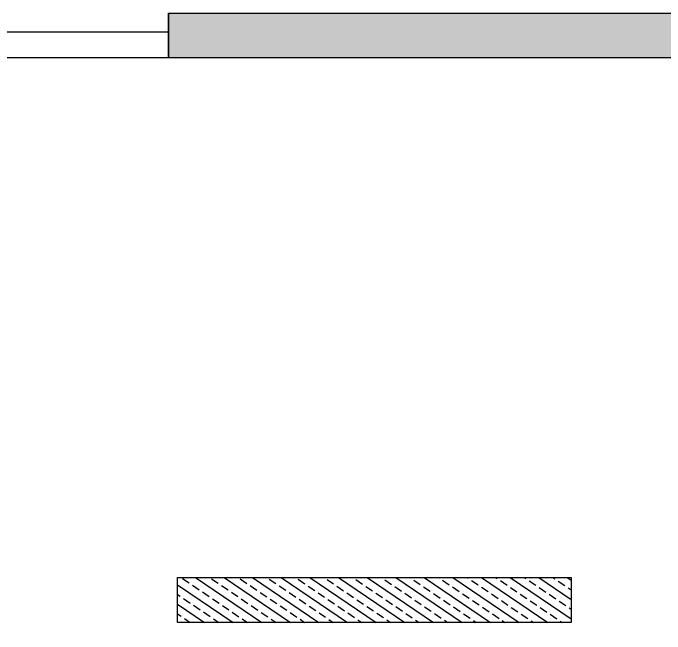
# Model space of a CAD drawing. Header units: centimetres. Extents: x 4942 to 11683, y -41622 to -36787.
# Drawn here: x 6030 to 6538, y -38206 to -37722 of the extents above; entities that cross this region are included whole.
import ezdxf

# ---------------------------------------------------------------- set-up
doc = ezdxf.new("R2010")
doc.units = ezdxf.units.CM
doc.header["$LTSCALE"] = 0.75
doc.header["$MEASUREMENT"] = 0
for name, color, linetype in [('V-0_Hatch_Concrete', 252, 'Continuous'), ('V-2_Column', 160, 'Continuous'), ('V-4_Plaster', 223, 'Continuous')]:
    doc.layers.add(name, color=color, linetype=linetype)
pattern_1 = [(325.927958, (24750.571, 43015.336), (7.0029358, 10.3541726), []), (325.927958, (24752.247, 43006.657), (7.0029358, 10.3541726), [6.25, -3.125])]

msp = doc.modelspace()

# ---------------------------------------------------------------- hatches: boundary and pattern name
at = {"layer": 'V-0_Hatch_Concrete'}
h = msp.add_hatch(dxfattribs=at)
h.set_pattern_fill('ANSI33', color=256, scale=50, angle=-79.072)
h.set_pattern_definition(pattern_1)
h.paths.add_polyline_path([(6151.34, -37721.76), (7170.34, -37721.76), (7170.34, -37756.76), (6880.34, -37756.76), (6880.34, -37919.26), (7170.34, -37919.26), (7170.34, -37954.26), (6880.34, -37954.26), (6880.34, -38516.76), (7170.34, -38516.76), (7170.34, -38551.76), (6835.34, -38551.76), (6835.34, -37756.76), (6151.34, -37756.76)])
h = msp.add_hatch(dxfattribs=at)
h.set_pattern_fill('ANSI33', color=256, scale=50, angle=-79.072)
h.set_pattern_definition(pattern_1)
h.paths.add_polyline_path([(6151.35, -37721.76), (7170.35, -37721.76), (7170.35, -37756.76), (6880.35, -37756.76), (6880.35, -37919.26), (7170.35, -37919.26), (7170.35, -37954.26), (6880.35, -37954.26), (6880.35, -38516.76), (7170.35, -38516.76), (7170.35, -38551.76), (6835.35, -38551.76), (6835.35, -37756.76), (6151.35, -37756.76)])
h = msp.add_hatch(dxfattribs=at)
h.set_pattern_fill('ANSI33', color=256, scale=50, angle=-79.072)
h.set_pattern_definition(pattern_1)
h.paths.add_polyline_path([(6158.34, -38161.76), (6465.34, -38161.76), (6465.34, -38196.76), (6158.34, -38196.76)])
h = msp.add_hatch(dxfattribs=at)
h.set_pattern_fill('ANSI33', color=256, scale=50, angle=-79.072)
h.set_pattern_definition(pattern_1)
h.paths.add_polyline_path([(6158.35, -38161.76), (6465.35, -38161.76), (6465.35, -38196.76), (6158.35, -38196.76)])

# ---------------------------------------------------------------- linework, layer by layer
at = {"layer": 'V-2_Column'}
for points in [[(6151.34, -37721.76), (7170.34, -37721.76), (7170.34, -37756.76), (6880.34, -37756.76), (6880.34, -37919.26), (7170.34, -37919.26), (7170.34, -37954.26), (6880.34, -37954.26), (6880.34, -38516.76), (7170.34, -38516.76), (7170.34, -38551.76), (6835.34, -38551.76), (6835.34, -37756.76), (6151.34, -37756.76)], [(6151.35, -37721.76), (7170.35, -37721.76), (7170.35, -37756.76), (6880.35, -37756.76), (6880.35, -37919.26), (7170.35, -37919.26), (7170.35, -37954.26), (6880.35, -37954.26), (6880.35, -38516.76), (7170.35, -38516.76), (7170.35, -38551.76), (6835.35, -38551.76), (6835.35, -37756.76), (6151.35, -37756.76)], [(6158.34, -38161.76), (6465.34, -38161.76), (6465.34, -38196.76), (6158.34, -38196.76)], [(6158.35, -38161.76), (6465.35, -38161.76), (6465.35, -38196.76), (6158.35, -38196.76)]]:
    msp.add_lwpolyline(points, close=True, dxfattribs=at)
at = {"layer": 'V-4_Plaster'}
for points in [[(6151.34, -37736.76), (5795.57, -37736.76)], [(6151.34, -37756.76), (5795.57, -37756.76)]]:
    msp.add_lwpolyline(points, dxfattribs=at)

doc.saveas('drawing.dxf')
